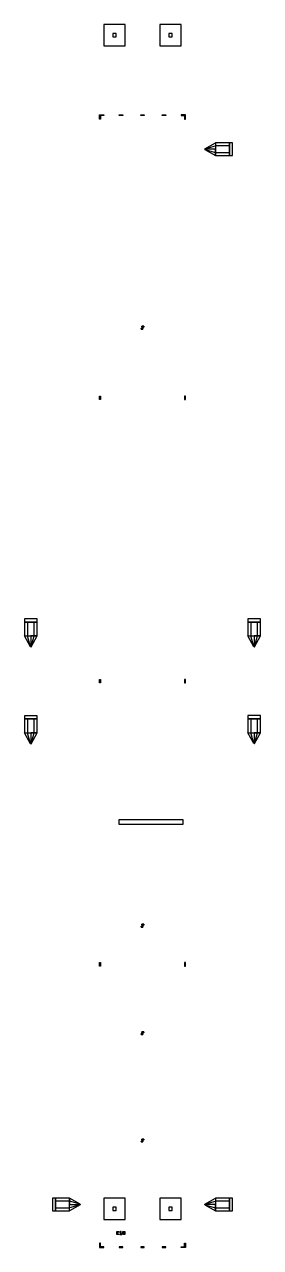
# Model space of a CAD drawing. Extents: x -1950 to 3550, y -200 to 28250.
import ezdxf

# ---------------------------------------------------------------- set-up
doc = ezdxf.new("R2010")
doc.units = 0
doc.layers.add('GAP', color=1, linetype='continuous')
doc.layers.add('PIN', color=3, linetype='continuous')

# ---------------------------------------------------------------- blocks, each defined once
blk = doc.blocks.new('C1AGAP')
for points in [[(-100, 28250), (-100, 27750), (400, 27750), (400, 28250), (-100, 28250)], [(1200, 28250), (1200, 27750), (1700, 27750), (1700, 28250), (1200, 28250)], [(110, 28040), (110, 27960), (190, 27960), (190, 28040), (110, 28040)], [(1410, 28040), (1410, 27960), (1490, 27960), (1490, 28040), (1410, 28040)], [(2500, 25350), (2250, 25350), (2250, 25360), (2500, 25500), (2500, 25350)], [(2500, 25350), (2250, 25350), (2250, 25360), (2500, 25500), (2500, 25350)], [(2500, 25350), (2250, 25350), (2250, 25340), (2500, 25200), (2500, 25350)], [(2500, 25350), (2250, 25350), (2250, 25340), (2500, 25200), (2500, 25350)], [(2825, 25500), (2500, 25500), (2500, 25200), (2825, 25200), (2825, 25500)], [(2825, 25500), (2500, 25500), (2500, 25200), (2825, 25200), (2825, 25500)], [(2900, 25500), (2825, 25500), (2825, 25200), (2900, 25200), (2900, 25500)], [(2900, 25500), (2825, 25500), (2825, 25200), (2900, 25200), (2900, 25500)], [(770, 21180), (788, 21190), (787, 21190), (770, 21180), (770, 21180)], [(770, 21165), (770, 21180), (770, 21180), (770, 21165), (770, 21165)], [(810, 21165), (810, 21165), (770, 21165), (770, 21165), (810, 21165)], [(787, 21192), (788, 21196), (791, 21199), (795, 21200), (795, 21200), (791, 21198), (789, 21196), (788, 21192), (787, 21192)], [(788, 21190), (788, 21192), (787, 21192), (787, 21190), (788, 21190)], [(788, 21214), (788, 21229), (788, 21229), (788, 21214), (788, 21214)], [(828, 21229), (828, 21229), (788, 21229), (788, 21229), (828, 21229)], [(806, 21204), (788, 21214), (788, 21214), (805, 21204), (806, 21204)], [(792, 21192), (793, 21193), (794, 21194), (795, 21194), (795, 21194), (794, 21194), (793, 21193), (793, 21192), (792, 21192)], [(792, 21190), (792, 21192), (793, 21192), (793, 21190), (792, 21190)], [(810, 21180), (792, 21190), (793, 21190), (810, 21180), (810, 21180)], [(795, 21200), (797, 21200), (797, 21200), (795, 21200), (795, 21200)], [(795, 21194), (797, 21194), (797, 21194), (795, 21194), (795, 21194)], [(797, 21200), (799, 21197), (799, 21197), (797, 21200), (797, 21200)], [(797, 21194), (799, 21197), (799, 21197), (797, 21194), (797, 21194)], [(799, 21197), (801, 21197), (801, 21197), (799, 21197), (799, 21197)], [(799, 21197), (801, 21197), (801, 21197), (799, 21197), (799, 21197)], [(801, 21194), (801, 21194), (801, 21200), (801, 21200), (801, 21194)], [(801, 21200), (803, 21200), (803, 21200), (801, 21200), (801, 21200)], [(801, 21194), (803, 21194), (803, 21194), (801, 21194), (801, 21194)], [(803, 21194), (807, 21195), (810, 21198), (811, 21202), (811, 21202), (810, 21198), (807, 21196), (803, 21194), (803, 21194)], [(803, 21200), (804, 21200), (805, 21201), (806, 21202), (805, 21202), (805, 21201), (804, 21200), (803, 21200), (803, 21200)], [(806, 21202), (806, 21204), (805, 21204), (805, 21202), (806, 21202)], [(810, 21165), (810, 21180), (810, 21180), (810, 21165), (810, 21165)], [(811, 21204), (828, 21214), (828, 21214), (811, 21204), (811, 21204)], [(811, 21202), (811, 21204), (811, 21204), (811, 21202), (811, 21202)], [(828, 21214), (828, 21229), (828, 21229), (828, 21214), (828, 21214)], [(-1950, 14425), (-1950, 14350), (-1650, 14350), (-1650, 14425), (-1950, 14425)], [(-1950, 14425), (-1950, 14350), (-1650, 14350), (-1650, 14425), (-1950, 14425)], [(-1950, 14350), (-1950, 14025), (-1650, 14025), (-1650, 14350), (-1950, 14350)], [(-1950, 14350), (-1950, 14025), (-1650, 14025), (-1650, 14350), (-1950, 14350)], [(3250, 14425), (3250, 14350), (3550, 14350), (3550, 14425), (3250, 14425)], [(3250, 14425), (3250, 14350), (3550, 14350), (3550, 14425), (3250, 14425)], [(3250, 14350), (3250, 14025), (3550, 14025), (3550, 14350), (3250, 14350)], [(3250, 14350), (3250, 14025), (3550, 14025), (3550, 14350), (3250, 14350)], [(-1800, 14025), (-1800, 13775), (-1810, 13775), (-1950, 14025), (-1800, 14025)], [(-1800, 14025), (-1800, 13775), (-1810, 13775), (-1950, 14025), (-1800, 14025)], [(-1800, 14025), (-1800, 13775), (-1790, 13775), (-1650, 14025), (-1800, 14025)], [(-1800, 14025), (-1800, 13775), (-1790, 13775), (-1650, 14025), (-1800, 14025)], [(3400, 14025), (3400, 13775), (3390, 13775), (3250, 14025), (3400, 14025)], [(3400, 14025), (3400, 13775), (3390, 13775), (3250, 14025), (3400, 14025)], [(3400, 14025), (3400, 13775), (3410, 13775), (3550, 14025), (3400, 14025)], [(3400, 14025), (3400, 13775), (3410, 13775), (3550, 14025), (3400, 14025)], [(-1950, 12170), (-1950, 12095), (-1650, 12095), (-1650, 12170), (-1950, 12170)], [(-1950, 12170), (-1950, 12095), (-1650, 12095), (-1650, 12170), (-1950, 12170)], [(-1950, 12095), (-1950, 11770), (-1650, 11770), (-1650, 12095), (-1950, 12095)], [(-1950, 12095), (-1950, 11770), (-1650, 11770), (-1650, 12095), (-1950, 12095)], [(3250, 12175), (3250, 12100), (3550, 12100), (3550, 12175), (3250, 12175)], [(3250, 12175), (3250, 12100), (3550, 12100), (3550, 12175), (3250, 12175)], [(3250, 12100), (3250, 11775), (3550, 11775), (3550, 12100), (3250, 12100)], [(3250, 12100), (3250, 11775), (3550, 11775), (3550, 12100), (3250, 12100)], [(-1800, 11770), (-1800, 11520), (-1810, 11520), (-1950, 11770), (-1800, 11770)], [(-1800, 11770), (-1800, 11520), (-1810, 11520), (-1950, 11770), (-1800, 11770)], [(-1800, 11770), (-1800, 11520), (-1790, 11520), (-1650, 11770), (-1800, 11770)], [(-1800, 11770), (-1800, 11520), (-1790, 11520), (-1650, 11770), (-1800, 11770)], [(3400, 11775), (3400, 11525), (3390, 11525), (3250, 11775), (3400, 11775)], [(3400, 11775), (3400, 11525), (3390, 11525), (3250, 11775), (3400, 11775)], [(3400, 11775), (3400, 11525), (3410, 11525), (3550, 11775), (3400, 11775)], [(3400, 11775), (3400, 11525), (3410, 11525), (3550, 11775), (3400, 11775)], [(250, 9750), (250, 9650), (1750, 9650), (1750, 9750), (250, 9750)], [(770, 7270), (788, 7280), (787, 7280), (770, 7270), (770, 7270)], [(770, 7255), (770, 7270), (770, 7270), (770, 7255), (770, 7255)], [(810, 7255), (810, 7255), (770, 7255), (770, 7255), (810, 7255)], [(787, 7282), (788, 7286), (791, 7289), (795, 7290), (795, 7290), (791, 7288), (789, 7286), (788, 7282), (787, 7282)], [(788, 7280), (788, 7282), (787, 7282), (787, 7280), (788, 7280)], [(788, 7304), (788, 7319), (788, 7319), (788, 7304), (788, 7304)], [(828, 7319), (828, 7319), (788, 7319), (788, 7319), (828, 7319)], [(806, 7294), (788, 7304), (788, 7304), (805, 7294), (806, 7294)], [(792, 7282), (793, 7283), (794, 7284), (795, 7284), (795, 7284), (794, 7284), (793, 7283), (793, 7282), (792, 7282)], [(792, 7280), (792, 7282), (793, 7282), (793, 7280), (792, 7280)], [(810, 7270), (792, 7280), (793, 7280), (810, 7270), (810, 7270)], [(795, 7290), (797, 7290), (797, 7290), (795, 7290), (795, 7290)], [(795, 7284), (797, 7284), (797, 7284), (795, 7284), (795, 7284)], [(797, 7290), (799, 7287), (799, 7287), (797, 7290), (797, 7290)], [(797, 7284), (799, 7287), (799, 7287), (797, 7284), (797, 7284)], [(799, 7287), (801, 7287), (801, 7287), (799, 7287), (799, 7287)], [(799, 7287), (801, 7287), (801, 7287), (799, 7287), (799, 7287)], [(801, 7284), (801, 7284), (801, 7290), (801, 7290), (801, 7284)], [(801, 7290), (803, 7290), (803, 7290), (801, 7290), (801, 7290)], [(801, 7284), (803, 7284), (803, 7284), (801, 7284), (801, 7284)], [(803, 7284), (807, 7285), (810, 7288), (811, 7292), (811, 7292), (810, 7288), (807, 7286), (803, 7284), (803, 7284)], [(803, 7290), (804, 7290), (805, 7291), (806, 7292), (805, 7292), (805, 7291), (804, 7290), (803, 7290), (803, 7290)], [(806, 7292), (806, 7294), (805, 7294), (805, 7292), (806, 7292)], [(810, 7255), (810, 7270), (810, 7270), (810, 7255), (810, 7255)], [(811, 7294), (828, 7304), (828, 7304), (811, 7294), (811, 7294)], [(811, 7292), (811, 7294), (811, 7294), (811, 7292), (811, 7292)], [(828, 7304), (828, 7319), (828, 7319), (828, 7304), (828, 7304)], [(770, 4770), (788, 4780), (787, 4780), (770, 4770), (770, 4770)], [(770, 4755), (770, 4770), (770, 4770), (770, 4755), (770, 4755)], [(810, 4755), (810, 4755), (770, 4755), (770, 4755), (810, 4755)], [(787, 4782), (788, 4786), (791, 4789), (795, 4790), (795, 4790), (791, 4788), (789, 4786), (788, 4782), (787, 4782)], [(788, 4780), (788, 4782), (787, 4782), (787, 4780), (788, 4780)], [(788, 4804), (788, 4819), (788, 4819), (788, 4804), (788, 4804)], [(828, 4819), (828, 4819), (788, 4819), (788, 4819), (828, 4819)], [(806, 4794), (788, 4804), (788, 4804), (805, 4794), (806, 4794)], [(792, 4782), (793, 4783), (794, 4784), (795, 4784), (795, 4784), (794, 4784), (793, 4783), (793, 4782), (792, 4782)], [(792, 4780), (792, 4782), (793, 4782), (793, 4780), (792, 4780)], [(810, 4770), (792, 4780), (793, 4780), (810, 4770), (810, 4770)], [(795, 4790), (797, 4790), (797, 4790), (795, 4790), (795, 4790)], [(795, 4784), (797, 4784), (797, 4784), (795, 4784), (795, 4784)], [(797, 4790), (799, 4787), (799, 4787), (797, 4790), (797, 4790)], [(797, 4784), (799, 4787), (799, 4787), (797, 4784), (797, 4784)], [(799, 4787), (801, 4787), (801, 4787), (799, 4787), (799, 4787)], [(799, 4787), (801, 4787), (801, 4787), (799, 4787), (799, 4787)], [(801, 4784), (801, 4784), (801, 4790), (801, 4790), (801, 4784)], [(801, 4790), (803, 4790), (803, 4790), (801, 4790), (801, 4790)], [(801, 4784), (803, 4784), (803, 4784), (801, 4784), (801, 4784)], [(803, 4784), (807, 4785), (810, 4788), (811, 4792), (811, 4792), (810, 4788), (807, 4786), (803, 4784), (803, 4784)], [(803, 4790), (804, 4790), (805, 4791), (806, 4792), (805, 4792), (805, 4791), (804, 4790), (803, 4790), (803, 4790)], [(806, 4792), (806, 4794), (805, 4794), (805, 4792), (806, 4792)], [(810, 4755), (810, 4770), (810, 4770), (810, 4755), (810, 4755)], [(811, 4794), (828, 4804), (828, 4804), (811, 4794), (811, 4794)], [(811, 4792), (811, 4794), (811, 4794), (811, 4792), (811, 4792)], [(828, 4804), (828, 4819), (828, 4819), (828, 4804), (828, 4804)], [(770, 2270), (788, 2280), (787, 2280), (770, 2270), (770, 2270)], [(787, 2282), (788, 2286), (791, 2289), (795, 2290), (795, 2290), (791, 2288), (789, 2286), (788, 2282), (787, 2282)], [(788, 2280), (788, 2282), (787, 2282), (787, 2280), (788, 2280)], [(788, 2304), (788, 2319), (788, 2319), (788, 2304), (788, 2304)], [(828, 2319), (828, 2319), (788, 2319), (788, 2319), (828, 2319)], [(806, 2294), (788, 2304), (788, 2304), (805, 2294), (806, 2294)], [(792, 2282), (793, 2283), (794, 2284), (795, 2284), (795, 2284), (794, 2284), (793, 2283), (793, 2282), (792, 2282)], [(792, 2280), (792, 2282), (793, 2282), (793, 2280), (792, 2280)], [(810, 2270), (792, 2280), (793, 2280), (810, 2270), (810, 2270)], [(795, 2290), (797, 2290), (797, 2290), (795, 2290), (795, 2290)], [(795, 2284), (797, 2284), (797, 2284), (795, 2284), (795, 2284)], [(797, 2290), (799, 2287), (799, 2287), (797, 2290), (797, 2290)], [(797, 2284), (799, 2287), (799, 2287), (797, 2284), (797, 2284)], [(799, 2287), (801, 2287), (801, 2287), (799, 2287), (799, 2287)], [(799, 2287), (801, 2287), (801, 2287), (799, 2287), (799, 2287)], [(801, 2284), (801, 2284), (801, 2290), (801, 2290), (801, 2284)], [(801, 2290), (803, 2290), (803, 2290), (801, 2290), (801, 2290)], [(801, 2284), (803, 2284), (803, 2284), (801, 2284), (801, 2284)], [(803, 2284), (807, 2285), (810, 2288), (811, 2292), (811, 2292), (810, 2288), (807, 2286), (803, 2284), (803, 2284)], [(803, 2290), (804, 2290), (805, 2291), (806, 2292), (805, 2292), (805, 2291), (804, 2290), (803, 2290), (803, 2290)], [(806, 2292), (806, 2294), (805, 2294), (805, 2292), (806, 2292)], [(811, 2294), (828, 2304), (828, 2304), (811, 2294), (811, 2294)], [(811, 2292), (811, 2294), (811, 2294), (811, 2292), (811, 2292)], [(828, 2304), (828, 2319), (828, 2319), (828, 2304), (828, 2304)], [(770, 2255), (770, 2270), (770, 2270), (770, 2255), (770, 2255)], [(810, 2255), (810, 2255), (770, 2255), (770, 2255), (810, 2255)], [(810, 2255), (810, 2270), (810, 2270), (810, 2255), (810, 2255)], [(-1300, 650), (-1225, 650), (-1225, 950), (-1300, 950), (-1300, 650)], [(-1300, 650), (-1225, 650), (-1225, 950), (-1300, 950), (-1300, 650)], [(-1225, 650), (-900, 650), (-900, 950), (-1225, 950), (-1225, 650)], [(-1225, 650), (-900, 650), (-900, 950), (-1225, 950), (-1225, 650)], [(-900, 800), (-650, 800), (-650, 810), (-900, 950), (-900, 800)], [(-900, 800), (-650, 800), (-650, 810), (-900, 950), (-900, 800)], [(-100, 950), (-100, 450), (400, 450), (400, 950), (-100, 950)], [(1200, 950), (1200, 450), (1700, 450), (1700, 950), (1200, 950)], [(2500, 800), (2250, 800), (2250, 810), (2500, 950), (2500, 800)], [(2500, 800), (2250, 800), (2250, 810), (2500, 950), (2500, 800)], [(2825, 950), (2500, 950), (2500, 650), (2825, 650), (2825, 950)], [(2825, 950), (2500, 950), (2500, 650), (2825, 650), (2825, 950)], [(2900, 950), (2825, 950), (2825, 650), (2900, 650), (2900, 950)], [(2900, 950), (2825, 950), (2825, 650), (2900, 650), (2900, 950)], [(-900, 800), (-650, 800), (-650, 790), (-900, 650), (-900, 800)], [(-900, 800), (-650, 800), (-650, 790), (-900, 650), (-900, 800)], [(110, 740), (110, 660), (190, 660), (190, 740), (110, 740)], [(1410, 740), (1410, 660), (1490, 660), (1490, 740), (1410, 740)], [(2500, 800), (2250, 800), (2250, 790), (2500, 650), (2500, 800)], [(2500, 800), (2250, 800), (2250, 790), (2500, 650), (2500, 800)]]:
    blk.add_lwpolyline(points)
at = {"layer": 'GAP'}
for points in [[(200, 100), (200, 170), (252, 170), (252, 161), (218, 161), (218, 109), (252, 109), (252, 100), (200, 100), (200, 100)], [(270, 100), (322, 100), (322, 109), (305, 109), (305, 170), (288, 170), (270, 161), (270, 152), (288, 152), (288, 109), (270, 109), (270, 100), (270, 100)], [(340, 100), (340, 170), (392, 170), (392, 100), (375, 100), (375, 161), (358, 161), (358, 100), (340, 100)], [(358, 135), (358, 144), (375, 144), (375, 135), (358, 135)]]:
    blk.add_lwpolyline(points, dxfattribs=at)
blk = doc.blocks.new('C1APIN')
for points in [[(2500, 25350), (2250, 25350), (2250, 25355), (2500, 25425), (2500, 25350)], [(2500, 25350), (2250, 25350), (2250, 25355), (2500, 25425), (2500, 25350)], [(2500, 25350), (2250, 25350), (2250, 25345), (2500, 25275), (2500, 25350)], [(2500, 25350), (2250, 25350), (2250, 25345), (2500, 25275), (2500, 25350)], [(2825, 25425), (2500, 25425), (2500, 25275), (2825, 25275), (2825, 25425)], [(2825, 25425), (2500, 25425), (2500, 25275), (2825, 25275), (2825, 25425)], [(790, 21180), (790, 21190), (788, 21190), (770, 21180), (790, 21180)], [(810, 21165), (810, 21180), (770, 21180), (770, 21165), (810, 21165)], [(828, 21214), (828, 21229), (788, 21229), (788, 21214), (828, 21214)], [(808, 21204), (808, 21214), (788, 21214), (806, 21204), (808, 21204)], [(788, 21192), (789, 21196), (791, 21198), (795, 21200), (795, 21197), (792, 21196), (791, 21194), (790, 21192), (788, 21192)], [(792, 21190), (792, 21192), (788, 21192), (788, 21190), (792, 21190)], [(790, 21192), (791, 21194), (792, 21196), (795, 21197), (795, 21194), (794, 21194), (793, 21193), (792, 21192), (790, 21192)], [(790, 21180), (790, 21190), (792, 21190), (810, 21180), (790, 21180)], [(795, 21194), (797, 21194), (797, 21200), (795, 21200), (795, 21194)], [(797, 21197), (799, 21197), (799, 21197), (797, 21200), (797, 21197)], [(797, 21197), (799, 21197), (799, 21197), (797, 21194), (797, 21197)], [(799, 21197), (801, 21197), (801, 21197), (799, 21197), (799, 21197)], [(801, 21194), (803, 21194), (803, 21200), (801, 21200), (801, 21194)], [(803, 21194), (807, 21196), (810, 21198), (811, 21202), (808, 21202), (807, 21200), (806, 21198), (803, 21197), (803, 21194)], [(803, 21197), (806, 21198), (807, 21200), (808, 21202), (806, 21202), (805, 21201), (804, 21200), (803, 21200), (803, 21197)], [(811, 21202), (811, 21204), (806, 21204), (806, 21202), (811, 21202)], [(808, 21204), (808, 21214), (828, 21214), (811, 21204), (808, 21204)], [(-1875, 14350), (-1875, 14025), (-1725, 14025), (-1725, 14350), (-1875, 14350)], [(-1875, 14350), (-1875, 14025), (-1725, 14025), (-1725, 14350), (-1875, 14350)], [(3325, 14350), (3325, 14025), (3475, 14025), (3475, 14350), (3325, 14350)], [(3325, 14350), (3325, 14025), (3475, 14025), (3475, 14350), (3325, 14350)], [(-1800, 14025), (-1800, 13775), (-1805, 13775), (-1875, 14025), (-1800, 14025)], [(-1800, 14025), (-1800, 13775), (-1805, 13775), (-1875, 14025), (-1800, 14025)], [(-1800, 14025), (-1800, 13775), (-1795, 13775), (-1725, 14025), (-1800, 14025)], [(-1800, 14025), (-1800, 13775), (-1795, 13775), (-1725, 14025), (-1800, 14025)], [(3400, 14025), (3400, 13775), (3395, 13775), (3325, 14025), (3400, 14025)], [(3400, 14025), (3400, 13775), (3395, 13775), (3325, 14025), (3400, 14025)], [(3400, 14025), (3400, 13775), (3405, 13775), (3475, 14025), (3400, 14025)], [(3400, 14025), (3400, 13775), (3405, 13775), (3475, 14025), (3400, 14025)], [(-1875, 12095), (-1875, 11770), (-1725, 11770), (-1725, 12095), (-1875, 12095)], [(-1875, 12095), (-1875, 11770), (-1725, 11770), (-1725, 12095), (-1875, 12095)], [(3325, 12100), (3325, 11775), (3475, 11775), (3475, 12100), (3325, 12100)], [(3325, 12100), (3325, 11775), (3475, 11775), (3475, 12100), (3325, 12100)], [(-1800, 11770), (-1800, 11520), (-1805, 11520), (-1875, 11770), (-1800, 11770)], [(-1800, 11770), (-1800, 11520), (-1805, 11520), (-1875, 11770), (-1800, 11770)], [(-1800, 11770), (-1800, 11520), (-1795, 11520), (-1725, 11770), (-1800, 11770)], [(-1800, 11770), (-1800, 11520), (-1795, 11520), (-1725, 11770), (-1800, 11770)], [(3400, 11775), (3400, 11525), (3395, 11525), (3325, 11775), (3400, 11775)], [(3400, 11775), (3400, 11525), (3395, 11525), (3325, 11775), (3400, 11775)], [(3400, 11775), (3400, 11525), (3405, 11525), (3475, 11775), (3400, 11775)], [(3400, 11775), (3400, 11525), (3405, 11525), (3475, 11775), (3400, 11775)], [(790, 7270), (790, 7280), (788, 7280), (770, 7270), (790, 7270)], [(810, 7255), (810, 7270), (770, 7270), (770, 7255), (810, 7255)], [(828, 7304), (828, 7319), (788, 7319), (788, 7304), (828, 7304)], [(808, 7294), (808, 7304), (788, 7304), (806, 7294), (808, 7294)], [(788, 7282), (789, 7286), (791, 7288), (795, 7290), (795, 7287), (792, 7286), (791, 7284), (790, 7282), (788, 7282)], [(792, 7280), (792, 7282), (788, 7282), (788, 7280), (792, 7280)], [(790, 7282), (791, 7284), (792, 7286), (795, 7287), (795, 7284), (794, 7284), (793, 7283), (792, 7282), (790, 7282)], [(790, 7270), (790, 7280), (792, 7280), (810, 7270), (790, 7270)], [(795, 7284), (797, 7284), (797, 7290), (795, 7290), (795, 7284)], [(797, 7287), (799, 7287), (799, 7287), (797, 7290), (797, 7287)], [(797, 7287), (799, 7287), (799, 7287), (797, 7284), (797, 7287)], [(799, 7287), (801, 7287), (801, 7287), (799, 7287), (799, 7287)], [(801, 7284), (803, 7284), (803, 7290), (801, 7290), (801, 7284)], [(803, 7284), (807, 7286), (810, 7288), (811, 7292), (808, 7292), (807, 7290), (806, 7288), (803, 7287), (803, 7284)], [(803, 7287), (806, 7288), (807, 7290), (808, 7292), (806, 7292), (805, 7291), (804, 7290), (803, 7290), (803, 7287)], [(811, 7292), (811, 7294), (806, 7294), (806, 7292), (811, 7292)], [(808, 7294), (808, 7304), (828, 7304), (811, 7294), (808, 7294)], [(790, 4770), (790, 4780), (788, 4780), (770, 4770), (790, 4770)], [(810, 4755), (810, 4770), (770, 4770), (770, 4755), (810, 4755)], [(828, 4804), (828, 4819), (788, 4819), (788, 4804), (828, 4804)], [(808, 4794), (808, 4804), (788, 4804), (806, 4794), (808, 4794)], [(788, 4782), (789, 4786), (791, 4788), (795, 4790), (795, 4787), (792, 4786), (791, 4784), (790, 4782), (788, 4782)], [(792, 4780), (792, 4782), (788, 4782), (788, 4780), (792, 4780)], [(790, 4782), (791, 4784), (792, 4786), (795, 4787), (795, 4784), (794, 4784), (793, 4783), (792, 4782), (790, 4782)], [(790, 4770), (790, 4780), (792, 4780), (810, 4770), (790, 4770)], [(795, 4784), (797, 4784), (797, 4790), (795, 4790), (795, 4784)], [(797, 4787), (799, 4787), (799, 4787), (797, 4790), (797, 4787)], [(797, 4787), (799, 4787), (799, 4787), (797, 4784), (797, 4787)], [(799, 4787), (801, 4787), (801, 4787), (799, 4787), (799, 4787)], [(801, 4784), (803, 4784), (803, 4790), (801, 4790), (801, 4784)], [(803, 4784), (807, 4786), (810, 4788), (811, 4792), (808, 4792), (807, 4790), (806, 4788), (803, 4787), (803, 4784)], [(803, 4787), (806, 4788), (807, 4790), (808, 4792), (806, 4792), (805, 4791), (804, 4790), (803, 4790), (803, 4787)], [(811, 4792), (811, 4794), (806, 4794), (806, 4792), (811, 4792)], [(808, 4794), (808, 4804), (828, 4804), (811, 4794), (808, 4794)], [(790, 2270), (790, 2280), (788, 2280), (770, 2270), (790, 2270)], [(828, 2304), (828, 2319), (788, 2319), (788, 2304), (828, 2304)], [(808, 2294), (808, 2304), (788, 2304), (806, 2294), (808, 2294)], [(788, 2282), (789, 2286), (791, 2288), (795, 2290), (795, 2287), (792, 2286), (791, 2284), (790, 2282), (788, 2282)], [(792, 2280), (792, 2282), (788, 2282), (788, 2280), (792, 2280)], [(790, 2282), (791, 2284), (792, 2286), (795, 2287), (795, 2284), (794, 2284), (793, 2283), (792, 2282), (790, 2282)], [(790, 2270), (790, 2280), (792, 2280), (810, 2270), (790, 2270)], [(795, 2284), (797, 2284), (797, 2290), (795, 2290), (795, 2284)], [(797, 2287), (799, 2287), (799, 2287), (797, 2290), (797, 2287)], [(797, 2287), (799, 2287), (799, 2287), (797, 2284), (797, 2287)], [(799, 2287), (801, 2287), (801, 2287), (799, 2287), (799, 2287)], [(801, 2284), (803, 2284), (803, 2290), (801, 2290), (801, 2284)], [(803, 2284), (807, 2286), (810, 2288), (811, 2292), (808, 2292), (807, 2290), (806, 2288), (803, 2287), (803, 2284)], [(803, 2287), (806, 2288), (807, 2290), (808, 2292), (806, 2292), (805, 2291), (804, 2290), (803, 2290), (803, 2287)], [(811, 2292), (811, 2294), (806, 2294), (806, 2292), (811, 2292)], [(808, 2294), (808, 2304), (828, 2304), (811, 2294), (808, 2294)], [(810, 2255), (810, 2270), (770, 2270), (770, 2255), (810, 2255)], [(-1225, 725), (-900, 725), (-900, 875), (-1225, 875), (-1225, 725)], [(-1225, 725), (-900, 725), (-900, 875), (-1225, 875), (-1225, 725)], [(-900, 800), (-650, 800), (-650, 805), (-900, 875), (-900, 800)], [(-900, 800), (-650, 800), (-650, 805), (-900, 875), (-900, 800)], [(2500, 800), (2250, 800), (2250, 805), (2500, 875), (2500, 800)], [(2500, 800), (2250, 800), (2250, 805), (2500, 875), (2500, 800)], [(2825, 875), (2500, 875), (2500, 725), (2825, 725), (2825, 875)], [(2825, 875), (2500, 875), (2500, 725), (2825, 725), (2825, 875)], [(-900, 800), (-650, 800), (-650, 795), (-900, 725), (-900, 800)], [(-900, 800), (-650, 800), (-650, 795), (-900, 725), (-900, 800)], [(2500, 800), (2250, 800), (2250, 795), (2500, 725), (2500, 800)], [(2500, 800), (2250, 800), (2250, 795), (2500, 725), (2500, 800)]]:
    blk.add_lwpolyline(points)
blk = doc.blocks.new('C1A')
at = {"layer": 'GAP'}
for points in [[(-200, 26150), (-100, 26150), (-100, 26130), (-180, 26130), (-180, 26050), (-200, 26050), (-200, 26150)], [(260, 26150), (340, 26150), (340, 26130), (260, 26130), (260, 26150)], [(760, 26150), (840, 26150), (840, 26130), (760, 26130), (760, 26150)], [(1260, 26150), (1340, 26150), (1340, 26130), (1260, 26130), (1260, 26150)], [(1800, 26150), (1700, 26150), (1700, 26130), (1780, 26130), (1780, 26050), (1800, 26050), (1800, 26150)], [(-200, 19522.5), (-200, 19602.5), (-180, 19602.5), (-180, 19522.5), (-200, 19522.5)], [(1800, 19522.5), (1800, 19602.5), (1780, 19602.5), (1780, 19522.5), (1800, 19522.5)], [(-200, 12935), (-200, 13015), (-180, 13015), (-180, 12935), (-200, 12935)], [(1800, 12935), (1800, 13015), (1780, 13015), (1780, 12935), (1800, 12935)], [(-200, 6347.5), (-200, 6427.5), (-180, 6427.5), (-180, 6347.5), (-200, 6347.5)], [(1800, 6347.5), (1800, 6427.5), (1780, 6427.5), (1780, 6347.5), (1800, 6347.5)], [(-200, -200), (-100, -200), (-100, -180), (-180, -180), (-180, -100), (-200, -100), (-200, -200)], [(260, -200), (340, -200), (340, -180), (260, -180), (260, -200)], [(760, -200), (840, -200), (840, -180), (760, -180), (760, -200)], [(1260, -200), (1340, -200), (1340, -180), (1260, -180), (1260, -200)], [(1800, -200), (1700, -200), (1700, -180), (1780, -180), (1780, -100), (1800, -100), (1800, -200)]]:
    blk.add_lwpolyline(points, dxfattribs=at)

msp = doc.modelspace()

# ---------------------------------------------------------------- block references
msp.add_blockref('C1A', (0, 0))
at = {"layer": 'GAP'}
msp.add_blockref('C1AGAP', (0, 0), dxfattribs=at)
at = {"layer": 'PIN'}
msp.add_blockref('C1APIN', (0, 0), dxfattribs=at)

doc.saveas('drawing.dxf')
